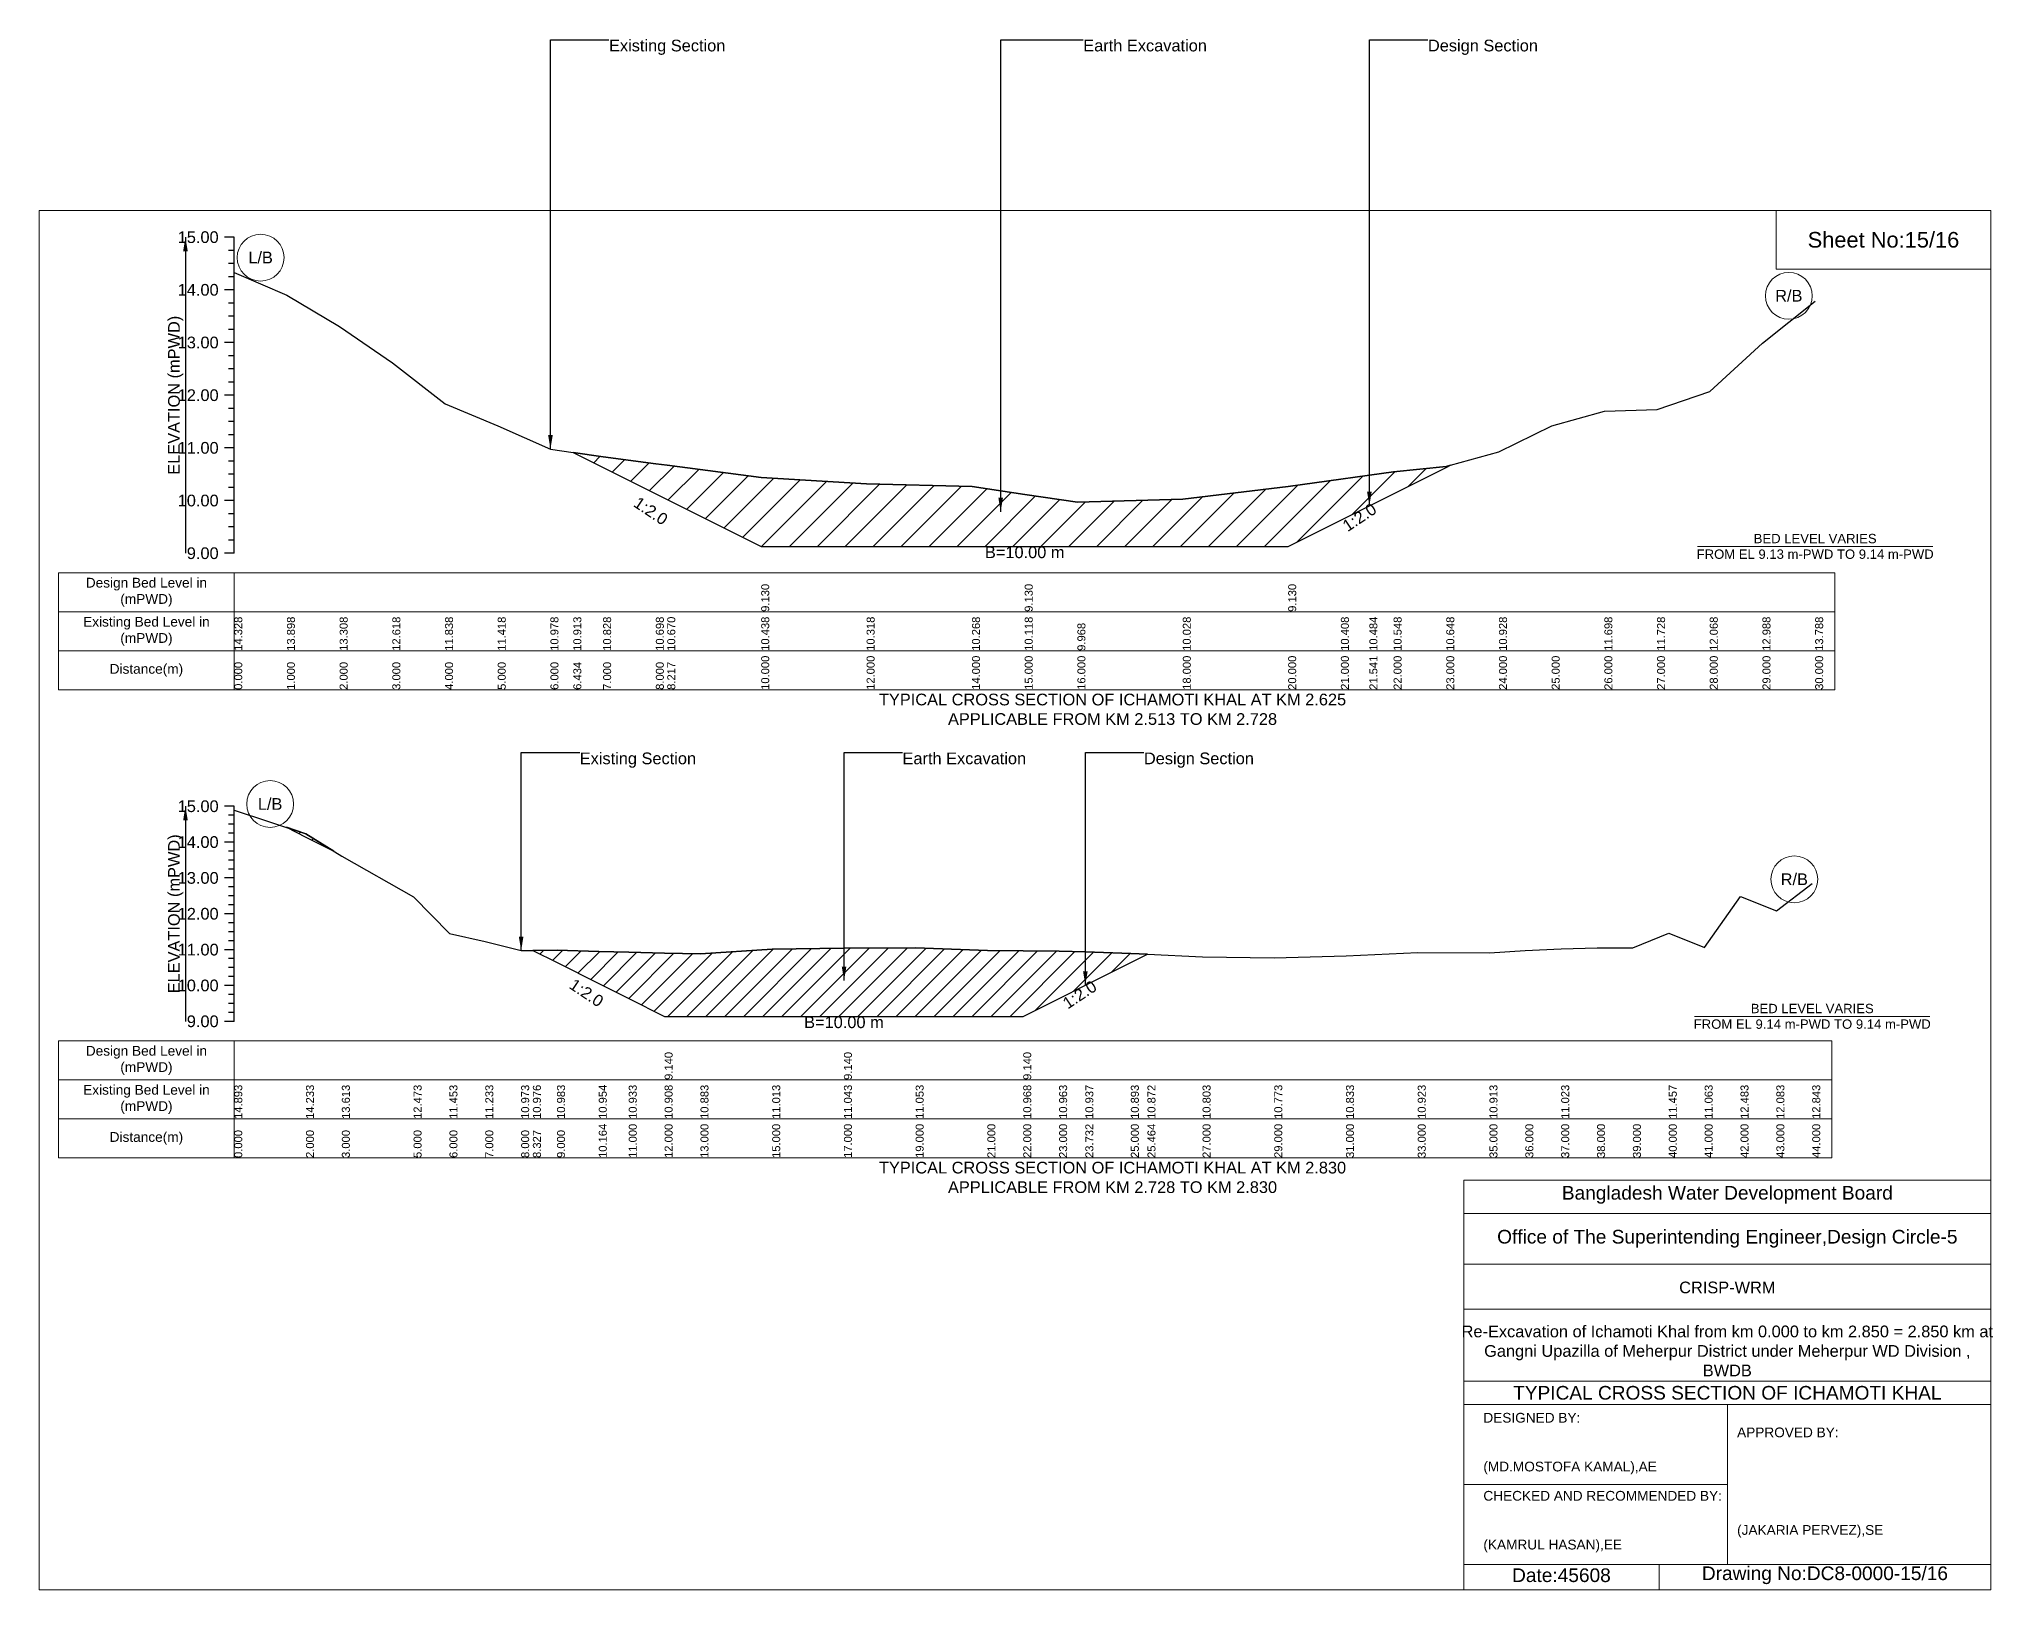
# Model space of a CAD drawing. Header units: inches. Extents: x 91000 to 258009, y -5656 to 703.
# Drawn here: x 240000 to 248009, y -5656 to 703 of the extents above; entities that cross this region are included whole.
import ezdxf

# ---------------------------------------------------------------- set-up
doc = ezdxf.new("R2010")
doc.units = ezdxf.units.IN
doc.header["$LTSCALE"] = 7
doc.header["$MEASUREMENT"] = 0
for name, color, linetype, lineweight in [('Cross section Data Border', 7, 'Continuous', 9), ('Cross Section Labels', 7, 'Continuous', 9), ('Existing_Bed_Level for Xsection', 7, 'Continuous', 25), ('Long Section Labels', 7, 'Continuous', 9)]:
    doc.layers.add(name, color=color, linetype=linetype, lineweight=lineweight)
doc.styles.get("Standard").update_dxf_attribs({"font": 'arial.ttf'})
doc.dimstyles.get("Standard").update_dxf_attribs({"dimtxt": 0.18, "dimasz": 0.18, "dimexe": 0.18, "dimexo": 0.0625, "dimgap": 0.09, "dimtad": 0, "dimtih": 1, "dimtoh": 1, "dimdec": 4, "dimzin": 0, "dimdsep": 46, "dimtxsty": 'Standard', "dimcen": 0.09, "dimadec": 0, "dimazin": 0, "dimtfac": 1, "dimtdec": 4, "dimtofl": 0, "dimtmove": 0, "dimatfit": 3, "dimfxl": 1, "dimtolj": 1, "dimtzin": 0, "dimarcsym": 0})

msp = doc.modelspace()

# ---------------------------------------------------------------- hatches: boundary and pattern name
at = {"layer": 'Existing_Bed_Level for Xsection'}
h = msp.add_hatch(dxfattribs=at)
h.set_pattern_fill('ANSI31', color=256, scale=648, style=0)
h.paths.add_polyline_path([(242189.8, -991.9), (242312, -1053), (242528, -1161), (242574.9, -1184.5), (242960, -1377), (243392, -1377), (243824, -1377), (244040, -1377), (244256, -1377), (244688, -1377), (245120, -1377), (245336, -1269), (245452.8, -1210.6), (245552, -1161), (245768, -1053), (245785.7, -1044.2), (245768, -1049.1), (245552, -1070.7), (245452.8, -1084.6), (245336, -1101), (245120, -1131.2), (244688, -1183), (244256, -1196), (244040, -1163.6), (243824, -1131.2), (243392, -1120.4), (242960, -1094.5), (242574.9, -1044.4), (242528, -1038.3), (242312, -1010.2)])
h = msp.add_hatch(dxfattribs=at)
h.set_pattern_fill('ANSI31', color=256, scale=441, style=0)
h.paths.add_polyline_path([(241013.6, -2528.8), (241094, -2569.1), (241207.9, -2626), (241094, -2555.4)])
h = msp.add_hatch(dxfattribs=at)
h.set_pattern_fill('ANSI31', color=256, scale=441, style=0)
h.paths.add_polyline_path([(242024.1, -3034.1), (242123, -3083.6), (242294.1, -3169.1), (242417, -3230.6), (242564, -3304.1), (242711, -3304.1), (243005, -3304.1), (243299, -3304.1), (243593, -3304.1), (243887, -3304.1), (244034, -3304.1), (244181, -3230.6), (244288.6, -3176.7), (244475, -3083.6), (244543.2, -3049.4), (244475, -3046.4), (244288.6, -3039.8), (244181, -3036.1), (244034, -3035.3), (243887, -3034.6), (243593, -3022.8), (243299, -3024.3), (243005, -3028.7), (242711, -3047.8), (242564, -3044.2), (242417, -3040.5), (242294.1, -3037.4), (242123, -3033.1)])

# ---------------------------------------------------------------- linework, layer by layer
at = {"layer": 'Cross section Data Border'}
for points in [[(240080, -1485.1), (247360, -1485.1), (247360, -1965.1), (240080, -1965.1)], [(240080, -3404.6), (247348, -3404.6), (247348, -3884.6), (240080, -3884.6)]]:
    msp.add_lwpolyline(points, close=True, dxfattribs=at)
for points in [[(240800, -1485.1), (240800, -1965.1)], [(240080, -1645.1), (247360, -1645.1)], [(240080, -1805.1), (247360, -1805.1)], [(240800, -3404.6), (240800, -3884.6)], [(240080, -3564.6), (247348, -3564.6)], [(240080, -3724.6), (247348, -3724.6)]]:
    msp.add_lwpolyline(points, dxfattribs=at)
at = {"layer": 'Cross Section Labels'}
for points in [[(246797.8, -1377), (247762.2, -1377)], [(246785.8, -3304.1), (247750.2, -3304.1)]]:
    msp.add_lwpolyline(points, dxfattribs=at)
for centre in [(240908, -192.7), (247172, -349.3), (240947, -2433.4), (247194.5, -2742.1)]:
    msp.add_circle(centre, 96, dxfattribs=at)
at = {"layer": 'Existing_Bed_Level for Xsection'}
for points in [[(240800, -109.1), (240760, -109.1)], [(240800, -1405.1), (240800, -1189.1), (240800, -973.1), (240800, -757.1), (240800, -541.1), (240800, -325.1), (240800, -109.1)], [(240800, -163.1), (240776, -163.1)], [(240800, -217.1), (240776, -217.1)], [(240800, -271.1), (240776, -271.1)], [(240800, -254.2), (241016, -347.1), (241232, -474.6), (241448, -623.6), (241664, -792.1), (241880, -882.8), (242096, -977.8), (242189.8, -991.9), (242312, -1010.2), (242528, -1038.3), (242574.9, -1044.4), (242960, -1094.5), (242960, -1094.5), (243392, -1120.4), (243824, -1131.2), (244040, -1163.6), (244040, -1163.6), (244256, -1196), (244688, -1183), (245120, -1131.2), (245120, -1131.2), (245336, -1101), (245452.8, -1084.6), (245552, -1070.7), (245768, -1049.1), (245785.7, -1044.2), (245984, -988.6), (246200, -882.8), (246416, -822.3), (246632, -815.8), (246848, -742.4), (247064, -543.7), (247280, -370.9)], [(240800, -325.1), (240760, -325.1)], [(240800, -379.1), (240776, -379.1)], [(240800, -433.1), (240776, -433.1)], [(240800, -541.1), (240760, -541.1)], [(240800, -487.1), (240776, -487.1)], [(240800, -595.1), (240776, -595.1)], [(240800, -649.1), (240776, -649.1)], [(240800, -703.1), (240776, -703.1)], [(240800, -757.1), (240760, -757.1)], [(240800, -811.1), (240776, -811.1)], [(240800, -865.1), (240776, -865.1)], [(240800, -919.1), (240776, -919.1)], [(240800, -973.1), (240760, -973.1)], [(240800, -1027.1), (240776, -1027.1)], [(240800, -1081.1), (240776, -1081.1)], [(240800, -1189.1), (240760, -1189.1)], [(240800, -1135.1), (240776, -1135.1)], [(240800, -1243.1), (240776, -1243.1)], [(240800, -1297.1), (240776, -1297.1)], [(240800, -1351.1), (240776, -1351.1)], [(240800, -1405.1), (240760, -1405.1)], [(240800, -2442.6), (240760, -2442.6)], [(240800, -2479.4), (240776, -2479.4)], [(240800, -3324.6), (240800, -3177.6), (240800, -3030.6), (240800, -2883.6), (240800, -2736.6), (240800, -2589.6), (240800, -2442.6)], [(240800, -2458.4), (241094, -2555.4), (241241, -2646.5), (241535, -2814.1), (241682, -2964), (241829, -2996.4), (241976, -3034.6), (242024.1, -3034.1), (242123, -3033.1), (242294.1, -3037.4), (242417, -3040.5), (242564, -3044.2), (242564, -3044.2), (242711, -3047.8), (243005, -3028.7), (243299, -3024.3), (243299, -3024.3), (243593, -3022.8), (243887, -3034.6), (244034, -3035.3), (244034, -3035.3), (244181, -3036.1), (244288.6, -3039.8), (244475, -3046.4), (244543.2, -3049.4), (244769, -3059.6), (245063, -3064), (245357, -3055.2), (245651, -3041.9), (245945, -3043.4), (246092, -3034.6), (246239, -3027.2), (246386, -3022.8), (246533, -3022.8), (246680, -2963.5), (246827, -3021.4), (246974, -2812.6), (247121, -2871.4), (247268, -2759.7)], [(240800, -2516.1), (240776, -2516.1)], [(240800, -2552.9), (240776, -2552.9)], [(240800, -2589.6), (240760, -2589.6)], [(240800, -2626.4), (240776, -2626.4)], [(240800, -2663.1), (240776, -2663.1)], [(240800, -2699.9), (240776, -2699.9)], [(240800, -2736.6), (240760, -2736.6)], [(240800, -2773.4), (240776, -2773.4)], [(240800, -2810.1), (240776, -2810.1)], [(240800, -2846.9), (240776, -2846.9)], [(240800, -2883.6), (240760, -2883.6)], [(240800, -2920.4), (240776, -2920.4)], [(240800, -2957.1), (240776, -2957.1)], [(240800, -3030.6), (240760, -3030.6)], [(240800, -2993.9), (240776, -2993.9)], [(240800, -3067.4), (240776, -3067.4)], [(240800, -3104.1), (240776, -3104.1)], [(240800, -3177.6), (240760, -3177.6)], [(240800, -3140.9), (240776, -3140.9)], [(240800, -3214.4), (240776, -3214.4)], [(240800, -3251.1), (240776, -3251.1)], [(240800, -3324.6), (240760, -3324.6)], [(240800, -3287.9), (240776, -3287.9)]]:
    msp.add_lwpolyline(points, dxfattribs=at)
for points in [[(242189.8, -991.9), (242189.8, -991.9), (242312, -1053), (242528, -1161), (242574.9, -1184.5), (242960, -1377), (242960, -1377), (243392, -1377), (243824, -1377), (244040, -1377), (244040, -1377), (244256, -1377), (244688, -1377), (245120, -1377), (245120, -1377), (245336, -1269), (245452.8, -1210.6), (245552, -1161), (245768, -1053), (245785.7, -1044.2), (245785.7, -1044.2), (245785.7, -1044.2), (245768, -1049.1), (245552, -1070.7), (245452.8, -1084.6), (245336, -1101), (245120, -1131.2), (245120, -1131.2), (244688, -1183), (244256, -1196), (244040, -1163.6), (244040, -1163.6), (243824, -1131.2), (243392, -1120.4), (242960, -1094.5), (242960, -1094.5), (242574.9, -1044.4), (242528, -1038.3), (242312, -1010.2), (242189.8, -991.9)], [(241013.6, -2528.8), (241094, -2569.1), (241207.9, -2626), (241094, -2555.4)], [(242024.1, -3034.1), (242024.1, -3034.1), (242123, -3083.6), (242294.1, -3169.1), (242417, -3230.6), (242564, -3304.1), (242564, -3304.1), (242711, -3304.1), (243005, -3304.1), (243299, -3304.1), (243299, -3304.1), (243593, -3304.1), (243887, -3304.1), (244034, -3304.1), (244034, -3304.1), (244181, -3230.6), (244288.6, -3176.7), (244475, -3083.6), (244543.2, -3049.4), (244475, -3046.4), (244288.6, -3039.8), (244181, -3036.1), (244034, -3035.3), (244034, -3035.3), (243887, -3034.6), (243593, -3022.8), (243299, -3024.3), (243299, -3024.3), (243005, -3028.7), (242711, -3047.8), (242564, -3044.2), (242564, -3044.2), (242417, -3040.5), (242294.1, -3037.4), (242123, -3033.1), (242024.1, -3034.1)]]:
    msp.add_lwpolyline(points, close=True, dxfattribs=at)
at = {"layer": 'Long Section Labels'}
for points in [[(240000, 0), (248000, 0), (248000, -5656), (240000, -5656)], [(247120, 0), (248000, 0), (248000, -240), (247120, -240)]]:
    msp.add_lwpolyline(points, close=True, dxfattribs=at)
for points in [[(245840, -5656), (245840, -3976), (248000, -3976)], [(245840, -4112), (248000, -4112)], [(245840, -4320), (248000, -4320)], [(245840, -4504), (248000, -4504)], [(245840, -4800), (248000, -4800)], [(245840, -4896), (248000, -4896)], [(246920, -4896), (246920, -5552)], [(245840, -5224), (246920, -5224)], [(245840, -5552), (248000, -5552)], [(246640, -5552), (246640, -5656)]]:
    msp.add_lwpolyline(points, dxfattribs=at)

# ---------------------------------------------------------------- texts
at = {"layer": 'Cross section Data Border', "char_height": 40, "width": 640, "attachment_point": 5}
for s, insert in [('Design Bed Level in (mPWD)', (240440, -1565.1)), ('Existing Bed Level in (mPWD)', (240440, -1725.1)), ('Distance(m)', (240440, -1885.1)), ('Design Bed Level in (mPWD)', (240440, -3484.6)), ('Existing Bed Level in (mPWD)', (240440, -3644.6)), ('Distance(m)', (240440, -3804.6))]:
    msp.add_mtext(s, dxfattribs=dict(at, insert=insert))
at = {"layer": 'Cross Section Labels'}
for s, insert, char_height, attachment_point in [('Existing Section', (242336, 700.9), 48, 1), ('Earth Excavation', (244280, 700.9), 48, 1), ('Design Section', (245692.8, 700.9), 48, 1), ('L/B', (240908, -192.7), 48, 5), ('R/B', (247172, -349.3), 48, 5), ('BED LEVEL VARIES ^JFROM EL 9.13 m-PWD TO 9.14 m-PWD', (247280, -1377), 38.4, 5), ('B=10.00 m', (244040, -1377), 48, 2), ('TYPICAL CROSS SECTION OF ICHAMOTI KHAL AT KM 2.625^JAPPLICABLE FROM KM 2.513 TO KM 2.728', (244400, -2045.1), 48, 5), ('Existing Section', (242216, -2222.1), 48, 1), ('Earth Excavation', (243539, -2222.1), 48, 1), ('Design Section', (244528.6, -2222.1), 48, 1), ('L/B', (240947, -2433.4), 48, 5), ('R/B', (247194.5, -2742.1), 48, 5), ('BED LEVEL VARIES ^JFROM EL 9.14 m-PWD TO 9.14 m-PWD', (247268, -3304.1), 38.4, 5), ('B=10.00 m', (243299, -3304.1), 48, 2), ('TYPICAL CROSS SECTION OF ICHAMOTI KHAL AT KM 2.830^JAPPLICABLE FROM KM 2.728 TO KM 2.830', (244400, -3964.6), 48, 5)]:
    msp.add_mtext(s, dxfattribs=dict(at, insert=insert, char_height=char_height, attachment_point=attachment_point))
at = {"layer": 'Cross Section Labels', "char_height": 48, "attachment_point": 2}
for insert, rotation in [((242520.9, -1211.5), 326.30993), ((245398.8, -1237.6), 33.69007), ((242257.3, -3187.5), 326.30993), ((244251.9, -3195.1), 33.69007)]:
    msp.add_mtext('1:2.0', dxfattribs=dict(at, insert=insert, rotation=rotation))
at = {"layer": 'Existing_Bed_Level for Xsection', "char_height": 48, "attachment_point": 6}
for s, insert in [('15.00', (240736, -109.1)), ('14.00', (240736, -325.1)), ('13.00', (240736, -541.1)), ('12.00', (240736, -757.1)), ('11.00', (240736, -973.1)), ('10.00', (240736, -1189.1)), ('9.00', (240736, -1405.1)), ('15.00', (240736, -2442.6)), ('14.00', (240736, -2589.6)), ('13.00', (240736, -2736.6)), ('12.00', (240736, -2883.6)), ('11.00', (240736, -3030.6)), ('10.00', (240736, -3177.6)), ('9.00', (240736, -3324.6))]:
    msp.add_mtext(s, dxfattribs=dict(at, insert=insert))
at = {"layer": 'Existing_Bed_Level for Xsection', "rotation": 90}
for s, insert, char_height, attachment_point in [('ELEVATION (mPWD)', (240560, -757.1), 48, 5), ('9.130', (242960, -1645.1), 32.8, 1), ('9.130', (244040, -1645.1), 32.8, 1), ('9.130', (245120, -1645.1), 32.8, 1), ('14.328', (240800, -1805.1), 32.8, 1), ('13.898', (241016, -1805.1), 32.8, 1), ('13.308', (241232, -1805.1), 32.8, 1), ('12.618', (241448, -1805.1), 32.8, 1), ('11.838', (241664, -1805.1), 32.8, 1), ('11.418', (241880, -1805.1), 32.8, 1), ('10.978', (242096, -1805.1), 32.8, 1), ('10.913', (242189.8, -1805.1), 32.8, 1), ('10.828', (242312, -1805.1), 32.8, 1), ('10.698', (242528, -1805.1), 32.8, 1), ('10.670', (242574.9, -1805.1), 32.8, 1), ('10.438', (242960, -1805.1), 32.8, 1), ('10.318', (243392, -1805.1), 32.8, 1), ('10.268', (243824, -1805.1), 32.8, 1), ('10.118', (244040, -1805.1), 32.8, 1), ('10.028', (244688, -1805.1), 32.8, 1), ('10.408', (245336, -1805.1), 32.8, 1), ('10.484', (245452.8, -1805.1), 32.8, 1), ('10.548', (245552, -1805.1), 32.8, 1), ('10.648', (245768, -1805.1), 32.8, 1), ('10.928', (245984, -1805.1), 32.8, 1), ('11.698', (246416, -1805.1), 32.8, 1), ('11.728', (246632, -1805.1), 32.8, 1), ('12.068', (246848, -1805.1), 32.8, 1), ('12.988', (247064, -1805.1), 32.8, 1), ('13.788', (247280, -1805.1), 32.8, 1), ('9.968', (244256, -1805.1), 32.8, 1), ('10.000', (242960, -1965.1), 32.8, 1), ('12.000', (243392, -1965.1), 32.8, 1), ('14.000', (243824, -1965.1), 32.8, 1), ('15.000', (244040, -1965.1), 32.8, 1), ('16.000', (244256, -1965.1), 32.8, 1), ('18.000', (244688, -1965.1), 32.8, 1), ('20.000', (245120, -1965.1), 32.8, 1), ('21.000', (245336, -1965.1), 32.8, 1), ('21.541', (245452.8, -1965.1), 32.8, 1), ('22.000', (245552, -1965.1), 32.8, 1), ('23.000', (245768, -1965.1), 32.8, 1), ('24.000', (245984, -1965.1), 32.8, 1), ('25.000', (246200, -1965.1), 32.8, 1), ('26.000', (246416, -1965.1), 32.8, 1), ('27.000', (246632, -1965.1), 32.8, 1), ('28.000', (246848, -1965.1), 32.8, 1), ('29.000', (247064, -1965.1), 32.8, 1), ('30.000', (247280, -1965.1), 32.8, 1), ('0.000', (240800, -1965.1), 32.8, 1), ('1.000', (241016, -1965.1), 32.8, 1), ('2.000', (241232, -1965.1), 32.8, 1), ('3.000', (241448, -1965.1), 32.8, 1), ('4.000', (241664, -1965.1), 32.8, 1), ('5.000', (241880, -1965.1), 32.8, 1), ('6.000', (242096, -1965.1), 32.8, 1), ('6.434', (242189.8, -1965.1), 32.8, 1), ('7.000', (242312, -1965.1), 32.8, 1), ('8.000', (242528, -1965.1), 32.8, 1), ('8.217', (242574.9, -1965.1), 32.8, 1), ('ELEVATION (mPWD)', (240560, -2883.6), 48, 5), ('9.140', (242564, -3564.6), 32.8, 1), ('9.140', (243299, -3564.6), 32.8, 1), ('9.140', (244034, -3564.6), 32.8, 1), ('14.893', (240800, -3724.6), 32.8, 1), ('14.233', (241094, -3724.6), 32.8, 1), ('13.613', (241241, -3724.6), 32.8, 1), ('12.473', (241535, -3724.6), 32.8, 1), ('11.453', (241682, -3724.6), 32.8, 1), ('11.233', (241829, -3724.6), 32.8, 1), ('10.973', (241976, -3724.6), 32.8, 1), ('10.976', (242024.1, -3724.6), 32.8, 1), ('10.983', (242123, -3724.6), 32.8, 1), ('10.954', (242294.1, -3724.6), 32.8, 1), ('10.933', (242417, -3724.6), 32.8, 1), ('10.908', (242564, -3724.6), 32.8, 1), ('10.883', (242711, -3724.6), 32.8, 1), ('11.013', (243005, -3724.6), 32.8, 1), ('11.043', (243299, -3724.6), 32.8, 1), ('11.053', (243593, -3724.6), 32.8, 1), ('10.968', (244034, -3724.6), 32.8, 1), ('10.963', (244181, -3724.6), 32.8, 1), ('10.937', (244288.6, -3724.6), 32.8, 1), ('10.893', (244475, -3724.6), 32.8, 1), ('10.872', (244543.2, -3724.6), 32.8, 1), ('10.803', (244769, -3724.6), 32.8, 1), ('10.773', (245063, -3724.6), 32.8, 1), ('10.833', (245357, -3724.6), 32.8, 1), ('10.923', (245651, -3724.6), 32.8, 1), ('10.913', (245945, -3724.6), 32.8, 1), ('11.023', (246239, -3724.6), 32.8, 1), ('11.457', (246680, -3724.6), 32.8, 1), ('11.063', (246827, -3724.6), 32.8, 1), ('12.483', (246974, -3724.6), 32.8, 1), ('12.083', (247121, -3724.6), 32.8, 1), ('12.843', (247268, -3724.6), 32.8, 1), ('10.164', (242294.1, -3884.6), 32.8, 1), ('11.000', (242417, -3884.6), 32.8, 1), ('12.000', (242564, -3884.6), 32.8, 1), ('13.000', (242711, -3884.6), 32.8, 1), ('15.000', (243005, -3884.6), 32.8, 1), ('17.000', (243299, -3884.6), 32.8, 1), ('19.000', (243593, -3884.6), 32.8, 1), ('21.000', (243887, -3884.6), 32.8, 1), ('22.000', (244034, -3884.6), 32.8, 1), ('23.000', (244181, -3884.6), 32.8, 1), ('23.732', (244288.6, -3884.6), 32.8, 1), ('25.000', (244475, -3884.6), 32.8, 1), ('25.464', (244543.2, -3884.6), 32.8, 1), ('27.000', (244769, -3884.6), 32.8, 1), ('29.000', (245063, -3884.6), 32.8, 1), ('31.000', (245357, -3884.6), 32.8, 1), ('33.000', (245651, -3884.6), 32.8, 1), ('35.000', (245945, -3884.6), 32.8, 1), ('36.000', (246092, -3884.6), 32.8, 1), ('37.000', (246239, -3884.6), 32.8, 1), ('38.000', (246386, -3884.6), 32.8, 1), ('39.000', (246533, -3884.6), 32.8, 1), ('40.000', (246680, -3884.6), 32.8, 1), ('41.000', (246827, -3884.6), 32.8, 1), ('42.000', (246974, -3884.6), 32.8, 1), ('43.000', (247121, -3884.6), 32.8, 1), ('44.000', (247268, -3884.6), 32.8, 1), ('0.000', (240800, -3884.6), 32.8, 1), ('2.000', (241094, -3884.6), 32.8, 1), ('3.000', (241241, -3884.6), 32.8, 1), ('5.000', (241535, -3884.6), 32.8, 1), ('6.000', (241682, -3884.6), 32.8, 1), ('7.000', (241829, -3884.6), 32.8, 1), ('8.000', (241976, -3884.6), 32.8, 1), ('8.327', (242024.1, -3884.6), 32.8, 1), ('9.000', (242123, -3884.6), 32.8, 1)]:
    msp.add_mtext(s, dxfattribs=dict(at, insert=insert, char_height=char_height, attachment_point=attachment_point))
at = {"layer": 'Long Section Labels', "attachment_point": 5}
for s, insert, char_height in [('Sheet No:15/16', (247560, -120), 64), ('Bangladesh Water Development Board', (246920, -4036), 56), ('Office of The Superintending Engineer,Design Circle-5', (246920, -4216), 56)]:
    msp.add_mtext(s, dxfattribs=dict(at, insert=insert, char_height=char_height))
at = {"layer": 'Long Section Labels'}
for s, insert, char_height, width, attachment_point in [('CRISP-WRM', (246920, -4416), 48, 2240, 5), ('Re-Excavation of Ichamoti Khal from km 0.000 to km 2.850 = 2.850 km at^JGangni Upazilla of Meherpur District under Meherpur WD Division ,^JBWDB', (246920, -4676), 48, 2160, 5), ('TYPICAL CROSS SECTION OF ICHAMOTI KHAL', (246920, -4848), 56, 2240, 5), ('DESIGNED BY:^J^J^J(MD.MOSTOFA KAMAL),AE', (245920, -5056), 40, 1120, 4), ('APPROVED BY:^J^J^J^J^J^J(JAKARIA PERVEZ),SE', (246960, -5216), 40, 1120, 4), ('CHECKED AND RECOMMENDED BY:^J^J^J(KAMRUL HASAN),EE', (245920, -5376), 40, 1120, 4), ('Date:45608', (246240, -5596), 56, 1120, 5), ('Drawing No:DC8-0000-15/16', (247320, -5596), 56, 1760, 5)]:
    msp.add_mtext(s, dxfattribs=dict(at, insert=insert, char_height=char_height, width=width, attachment_point=attachment_point))

# ---------------------------------------------------------------- leaders
at = {"layer": 'Cross Section Labels', "annotation_type": 0, "has_hookline": 1, "hookline_direction": 0}
for points, text_width in [([(242096, -977.8), (242096, 700.9), (242335.9, 700.9)], 467.2), ([(243941.5, -1234.7), (243941.5, 700.9), (244279.9, 700.9)], 497), ([(245452.8, -1210.6), (245452.8, 700.9), (245692.7, 700.9)], 441.2), ([(241976, -3034.6), (241976, -2222.1), (242215.9, -2222.1)], 467.2), ([(243299.6, -3157.2), (243299.6, -2222.1), (243538.9, -2222.1)], 497), ([(244288.6, -3176.7), (244288.6, -2222.1), (244528.5, -2222.1)], 441.2)]:
    msp.add_leader(points, dimstyle='Standard', override={"dimasz": 57.6}, dxfattribs=dict(at, text_width=text_width))
at = {"layer": 'Existing_Bed_Level for Xsection'}
for points in [[(240600, -109.1), (240600, -1405.1)], [(240600, -2442.6), (240600, -3324.6)]]:
    msp.add_leader(points, dimstyle='Standard', override={"dimasz": 57.6}, dxfattribs=at)

doc.saveas('drawing.dxf')
